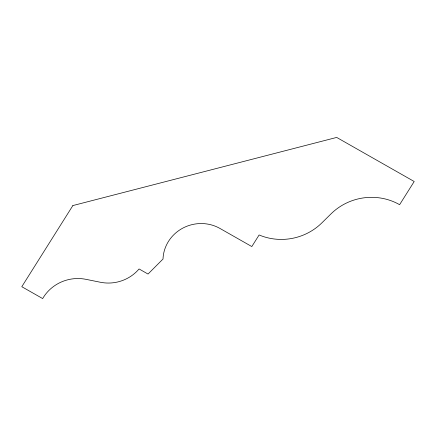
<?xml version="1.0" encoding="UTF-8"?>
<svg xmlns="http://www.w3.org/2000/svg" width="436" height="436" viewBox="0 0 436 436"><rect width="100%" height="100%" fill="white"/><g stroke="black" fill="none" stroke-linecap="round" stroke-linejoin="round"><path stroke-width="0.65" d="M72.856 205.569L21.8 286.708L42.668 298.573A39.578 37.845 -13 0 1 86.001 279.34L100.389 282.255A38.968 37.267 -13 0 0 139.079 268.958L148.027 274.048L163.015 259.022A37.54 35.899 -13 0 1 219.995 228.464L251.817 246.558L259.115 234.966A55.819 53.383 -13 0 0 321.855 222.889L331.044 213.842A55.764 53.328 -13 0 1 399.61 204.686L414.2 181.501L336.685 137.427L72.856 205.569"/></g></svg>
